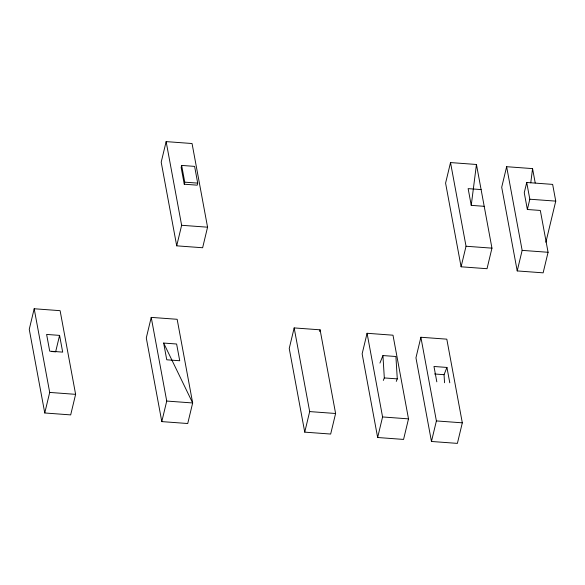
<?xml version="1.0" encoding="UTF-8"?>
<svg xmlns="http://www.w3.org/2000/svg" width="585" height="585" viewBox="0 0 585 585"><rect width="100%" height="100%" fill="white"/><g stroke="black" fill="none" stroke-linecap="round" stroke-linejoin="round"><path stroke-width="0.88" d="M484.204 206.315L471.239 205.357L476.453 164.48L450.523 162.571L445.587 183.127L461.097 266.797L487.027 268.705L491.956 248.15L476.453 164.48M530.756 182.834L532.562 168.612L506.639 166.703L501.703 187.258L517.213 270.928L543.136 272.837L548.072 252.281L540.321 210.446L527.356 209.496L524.255 192.757L526.719 182.483L552.649 184.392L555.75 201.123L545.878 242.234M34.186 308.756L29.25 329.311L44.76 412.981L70.683 414.897L75.619 394.341L60.109 310.672L34.186 308.756L49.696 392.425L44.76 412.981M59.582 335.388L62.683 352.119L49.718 351.168L46.617 334.43L59.582 335.388L55.633 351.834L51.312 351.512M166.133 141.614L161.197 162.169L176.707 245.839L202.629 247.748L207.565 227.192L192.055 143.522L166.133 141.614L181.635 225.283L176.707 245.839M181.65 165.423L181.153 167.478L184.253 184.216L197.218 185.167L197.708 183.112L194.608 166.381L181.65 165.423L184.75 182.162L184.253 184.216M151.222 317.384L146.287 337.94L161.796 421.609L187.727 423.518L192.662 402.963L177.153 319.293L151.222 317.384L166.732 401.054L161.796 421.609M294.167 327.914L289.231 348.47L304.741 432.139L330.671 434.048L335.607 413.493L320.097 329.823L294.167 327.914L309.677 411.584L304.741 432.139M319.688 331.534L320.097 329.823M367.073 333.282L362.137 353.837L377.647 437.507L403.57 439.423L408.505 418.867L392.996 335.198L367.073 333.282L382.575 416.951L377.647 437.507M420.886 337.252L415.95 357.808L431.459 441.478L457.39 443.386L462.318 422.831L446.808 339.161L420.886 337.252L436.395 420.922L431.459 441.478M461.097 266.797L466.033 246.241L450.523 162.571M527.356 209.496L529.82 199.214L526.719 182.483M517.213 270.928L522.149 250.373L506.639 166.703M379.936 363.073L382.934 355.556L395.899 356.506L397.281 378.883L396.279 381.391M383.314 380.433L384.316 377.932L382.934 355.556M444.549 382.736L444.052 374.685L446.94 367.438L433.975 366.481L436.82 381.829M481.104 189.577L468.139 188.626L471.239 205.357M529.82 199.214L555.75 201.123M184.75 182.162L197.708 183.112M181.635 225.283L207.565 227.192M466.033 246.241L491.956 248.15M522.149 250.373L548.072 252.281M163.654 343.059L176.619 344.009L179.719 360.748L166.754 359.79L163.654 343.059L192.662 402.963L166.732 401.054M434.545 373.983L444.052 374.685M384.316 377.932L397.281 378.883M49.696 392.425L75.619 394.341M309.677 411.584L335.607 413.493M382.575 416.951L408.505 418.867M436.395 420.922L462.318 422.831M532.562 168.612L535.224 182.959M446.94 367.438L449.785 382.787"/></g></svg>
